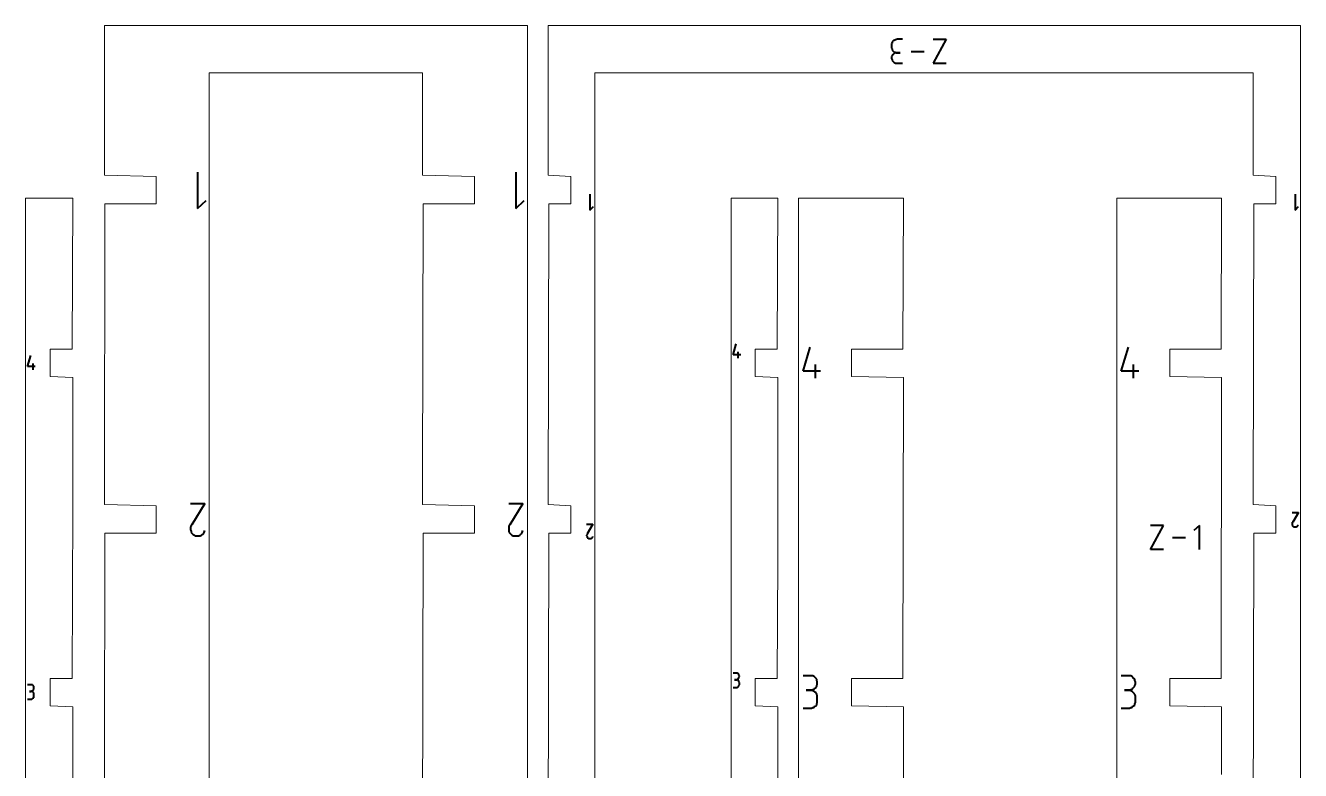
# Model space of a CAD drawing. Header units: centimetres. Extents: x -11.8 to 14.4, y -10.2 to 6.2.
# Drawn here: x -11.85 to -2.01, y 0.45 to 6.19 of the extents above; entities that cross this region are included whole.
import ezdxf

# ---------------------------------------------------------------- set-up
doc = ezdxf.new("R2010")
doc.units = ezdxf.units.CM
doc.header["$MEASUREMENT"] = 0
doc.layers.add('layer 1', color=7, linetype='Continuous')

msp = doc.modelspace()

# ---------------------------------------------------------------- linework, layer by layer
at = {"layer": 'layer 1', "color": 5, "lineweight": 13}
for points in [[(-9.61146, 6.19459), (-9.61146, 6.19459), (-11.24156, 6.19459), (-11.24156, 6.19459)], [(-11.24156, 6.19459), (-11.24156, 6.19459), (-11.24156, 5.03955), (-11.24156, 5.03955)], [(-9.14144, 6.19459), (-9.14144, 6.19459), (-9.61146, 6.19459), (-9.61146, 6.19459)], [(-7.97634, 6.19459), (-7.97634, 6.19459), (-9.14144, 6.19459), (-9.14144, 6.19459)], [(-7.97634, 1.74945), (-7.97634, 1.74945), (-7.97634, 6.19459), (-7.97634, 6.19459)], [(-6.31622, 6.19459), (-6.31622, 6.19459), (-7.81627, 6.19459), (-7.81627, 6.19459)], [(-7.81627, 6.19459), (-7.81627, 6.19459), (-7.81627, 5.03955), (-7.81627, 5.03955)], [(-4.91604, 6.19459), (-4.91604, 6.19459), (-6.31622, 6.19459), (-6.31622, 6.19459)], [(-2.58096, 6.19459), (-2.58096, 6.19459), (-4.91604, 6.19459), (-4.91604, 6.19459)], [(-2.01092, 6.19459), (-2.01092, 6.19459), (-2.58096, 6.19459), (-2.58096, 6.19459)], [(-2.01092, 3.39953), (-2.01092, 3.39953), (-2.01092, 6.19459), (-2.01092, 6.19459)], [(-10.43154, -0.79557), (-10.43154, -0.79557), (-10.43154, 5.82959), (-10.43154, 5.82959)], [(-10.43154, 5.82959), (-10.43154, 5.82959), (-9.84642, 5.82959), (-9.84642, 5.82959)], [(-9.84642, 5.82959), (-9.84642, 5.82959), (-9.61146, 5.82959), (-9.61146, 5.82959)], [(-9.61146, 5.82959), (-9.61146, 5.82959), (-8.78636, 5.82959), (-8.78636, 5.82959)], [(-8.78636, 5.82959), (-8.78636, 5.82959), (-8.78636, 5.03955), (-8.78636, 5.03955)], [(-7.4563, 3.44953), (-7.4563, 3.44953), (-7.4563, 5.82959), (-7.4563, 5.82959)], [(-7.4563, 5.82959), (-7.4563, 5.82959), (-7.01128, 5.82959), (-7.01128, 5.82959)], [(-7.01128, 5.82959), (-7.01128, 5.82959), (-4.91604, 5.82959), (-4.91604, 5.82959)], [(-4.91604, 5.82959), (-4.91604, 5.82959), (-3.74605, 5.82959), (-3.74605, 5.82959)], [(-3.74605, 5.82959), (-3.74605, 5.82959), (-2.3759, 5.82959), (-2.3759, 5.82959)], [(-2.3759, 5.82959), (-2.3759, 5.82959), (-2.3759, 5.03955), (-2.3759, 5.03955)], [(-11.24156, 5.03955), (-11.24156, 5.03955), (-10.84152, 5.02963), (-10.84152, 5.02963)], [(-10.84152, 5.02963), (-10.84152, 5.02963), (-10.84152, 4.81955), (-10.84152, 4.81955)], [(-8.78636, 5.03955), (-8.78636, 5.03955), (-8.38632, 5.02963), (-8.38632, 5.02963)], [(-8.38632, 5.02963), (-8.38632, 5.02963), (-8.38632, 4.81955), (-8.38632, 4.81955)], [(-7.81627, 5.03955), (-7.81627, 5.03955), (-7.64124, 5.02963), (-7.64124, 5.02963)], [(-7.64124, 5.02963), (-7.64124, 5.02963), (-7.64124, 4.81955), (-7.64124, 4.81955)], [(-2.3759, 5.03955), (-2.3759, 5.03955), (-2.20088, 5.02963), (-2.20088, 5.02963)], [(-2.20088, 5.02963), (-2.20088, 5.02963), (-2.20088, 4.81955), (-2.20088, 4.81955)], [(-11.74506, 4.86401), (-11.74506, 4.86401), (-11.84996, 4.86401), (-11.84996, 4.86401)], [(-11.84996, 4.86401), (-11.84996, 4.86401), (-11.84996, -2.50119), (-11.84996, -2.50119)], [(-11.48498, 4.86401), (-11.48498, 4.86401), (-11.74506, 4.86401), (-11.74506, 4.86401)], [(-11.49, 3.69905), (-11.49, 3.69905), (-11.48498, 4.86401), (-11.48498, 4.86401)], [(-6.32454, 4.86401), (-6.32454, 4.86401), (-6.40458, 4.86401), (-6.40458, 4.86401)], [(-6.40458, 4.86401), (-6.40458, 4.86401), (-6.40458, -2.55119), (-6.40458, -2.55119)], [(-6.04462, 4.86401), (-6.04462, 4.86401), (-6.32454, 4.86401), (-6.32454, 4.86401)], [(-6.04964, 3.69905), (-6.04964, 3.69905), (-6.04462, 4.86401), (-6.04462, 4.86401)], [(-5.48952, 4.86401), (-5.48952, 4.86401), (-5.88454, 4.86401), (-5.88454, 4.86401)], [(-5.88454, 4.86401), (-5.88454, 4.86401), (-5.88454, -0.85111), (-5.88454, -0.85111)], [(-5.07452, 4.86401), (-5.07452, 4.86401), (-5.48952, 4.86401), (-5.48952, 4.86401)], [(-5.07955, 3.69905), (-5.07955, 3.69905), (-5.07452, 4.86401), (-5.07452, 4.86401)], [(-3.01434, 4.86401), (-3.01434, 4.86401), (-3.42934, 4.86401), (-3.42934, 4.86401)], [(-3.42934, 4.86401), (-3.42934, 4.86401), (-3.42934, 1.69391), (-3.42934, 1.69391)], [(-2.61932, 4.86401), (-2.61932, 4.86401), (-3.01434, 4.86401), (-3.01434, 4.86401)], [(-2.62434, 3.69905), (-2.62434, 3.69905), (-2.61932, 4.86401), (-2.61932, 4.86401)], [(-11.23654, 4.81955), (-11.23654, 4.81955), (-11.24156, 2.49955), (-11.24156, 2.49955)], [(-10.84152, 4.81955), (-10.84152, 4.81955), (-11.23654, 4.81955), (-11.23654, 4.81955)], [(-8.78134, 4.81955), (-8.78134, 4.81955), (-8.78636, 2.66451), (-8.78636, 2.66451)], [(-8.38632, 4.81955), (-8.38632, 4.81955), (-8.78134, 4.81955), (-8.78134, 4.81955)], [(-7.81124, 4.81955), (-7.81124, 4.81955), (-7.81627, 2.49955), (-7.81627, 2.49955)], [(-7.64124, 4.81955), (-7.64124, 4.81955), (-7.81124, 4.81955), (-7.81124, 4.81955)], [(-2.37088, 4.81955), (-2.37088, 4.81955), (-2.3759, 2.49955), (-2.3759, 2.49955)], [(-2.20088, 4.81955), (-2.20088, 4.81955), (-2.37088, 4.81955), (-2.37088, 4.81955)], [(-11.66, 3.48897), (-11.66, 3.48897), (-11.66, 3.69905), (-11.66, 3.69905)], [(-11.66, 3.69905), (-11.66, 3.69905), (-11.49, 3.69905), (-11.49, 3.69905)], [(-6.21964, 3.48897), (-6.21964, 3.48897), (-6.21964, 3.69905), (-6.21964, 3.69905)], [(-6.21964, 3.69905), (-6.21964, 3.69905), (-6.04964, 3.69905), (-6.04964, 3.69905)], [(-5.47457, 3.48897), (-5.47457, 3.48897), (-5.47457, 3.69905), (-5.47457, 3.69905)], [(-5.47457, 3.69905), (-5.47457, 3.69905), (-5.07955, 3.69905), (-5.07955, 3.69905)], [(-3.01936, 3.48897), (-3.01936, 3.48897), (-3.01936, 3.69905), (-3.01936, 3.69905)], [(-3.01936, 3.69905), (-3.01936, 3.69905), (-2.62434, 3.69905), (-2.62434, 3.69905)], [(-11.48498, 3.47905), (-11.48498, 3.47905), (-11.66, 3.48897), (-11.66, 3.48897)], [(-11.48498, 2.48395), (-11.48498, 2.48395), (-11.48498, 3.47905), (-11.48498, 3.47905)], [(-7.4563, -3.96567), (-7.4563, -3.96567), (-7.4563, 3.44953), (-7.4563, 3.44953)], [(-6.04462, 3.47905), (-6.04462, 3.47905), (-6.21964, 3.48897), (-6.21964, 3.48897)], [(-6.04462, 2.06895), (-6.04462, 2.06895), (-6.04462, 3.47905), (-6.04462, 3.47905)], [(-5.07452, 3.47905), (-5.07452, 3.47905), (-5.47457, 3.48897), (-5.47457, 3.48897)], [(-5.07955, 1.15892), (-5.07955, 1.15892), (-5.07452, 3.47905), (-5.07452, 3.47905)], [(-2.61932, 3.47905), (-2.61932, 3.47905), (-3.01936, 3.48897), (-3.01936, 3.48897)], [(-2.62434, 1.15892), (-2.62434, 1.15892), (-2.61932, 3.47905), (-2.61932, 3.47905)], [(-2.01092, -3.96567), (-2.01092, -3.96567), (-2.01092, 3.39953), (-2.01092, 3.39953)], [(-8.78636, 2.66451), (-8.78636, 2.66451), (-8.78636, 2.49955), (-8.78636, 2.49955)], [(-11.49, 1.15892), (-11.49, 1.15892), (-11.48498, 2.48395), (-11.48498, 2.48395)], [(-11.24156, 2.49955), (-11.24156, 2.49955), (-10.84152, 2.48949), (-10.84152, 2.48949)], [(-10.84152, 2.48949), (-10.84152, 2.48949), (-10.84152, 2.27955), (-10.84152, 2.27955)], [(-8.78636, 2.49955), (-8.78636, 2.49955), (-8.38632, 2.48949), (-8.38632, 2.48949)], [(-8.38632, 2.48949), (-8.38632, 2.48949), (-8.38632, 2.27955), (-8.38632, 2.27955)], [(-7.81627, 2.49955), (-7.81627, 2.49955), (-7.64124, 2.48949), (-7.64124, 2.48949)], [(-7.64124, 2.48949), (-7.64124, 2.48949), (-7.64124, 2.27955), (-7.64124, 2.27955)], [(-2.3759, 2.49955), (-2.3759, 2.49955), (-2.20088, 2.48949), (-2.20088, 2.48949)], [(-2.20088, 2.48949), (-2.20088, 2.48949), (-2.20088, 2.27955), (-2.20088, 2.27955)], [(-11.23654, 2.27955), (-11.23654, 2.27955), (-11.24156, 0.47945), (-11.24156, 0.47945)], [(-10.84152, 2.27955), (-10.84152, 2.27955), (-11.23654, 2.27955), (-11.23654, 2.27955)], [(-8.78134, 2.27955), (-8.78134, 2.27955), (-8.78636, -0.04058), (-8.78636, -0.04058)], [(-8.38632, 2.27955), (-8.38632, 2.27955), (-8.78134, 2.27955), (-8.78134, 2.27955)], [(-7.81124, 2.27955), (-7.81124, 2.27955), (-7.81627, -0.04058), (-7.81627, -0.04058)], [(-7.64124, 2.27955), (-7.64124, 2.27955), (-7.81124, 2.27955), (-7.81124, 2.27955)], [(-2.37088, 2.27955), (-2.37088, 2.27955), (-2.3759, -0.04058), (-2.3759, -0.04058)], [(-2.20088, 2.27955), (-2.20088, 2.27955), (-2.37088, 2.27955), (-2.37088, 2.27955)], [(-6.04964, 1.15892), (-6.04964, 1.15892), (-6.04462, 2.06895), (-6.04462, 2.06895)], [(-7.97634, -3.96567), (-7.97634, -3.96567), (-7.97634, 1.74945), (-7.97634, 1.74945)], [(-3.42934, 1.69391), (-3.42934, 1.69391), (-3.42934, -4.93125), (-3.42934, -4.93125)], [(-11.66, 0.94897), (-11.66, 0.94897), (-11.66, 1.15892), (-11.66, 1.15892)], [(-11.66, 1.15892), (-11.66, 1.15892), (-11.49, 1.15892), (-11.49, 1.15892)], [(-6.21964, 0.94897), (-6.21964, 0.94897), (-6.21964, 1.15892), (-6.21964, 1.15892)], [(-6.21964, 1.15892), (-6.21964, 1.15892), (-6.04964, 1.15892), (-6.04964, 1.15892)], [(-5.47457, 0.94897), (-5.47457, 0.94897), (-5.47457, 1.15892), (-5.47457, 1.15892)], [(-5.47457, 1.15892), (-5.47457, 1.15892), (-5.07955, 1.15892), (-5.07955, 1.15892)], [(-3.01936, 0.94897), (-3.01936, 0.94897), (-3.01936, 1.15892), (-3.01936, 1.15892)], [(-3.01936, 1.15892), (-3.01936, 1.15892), (-2.62434, 1.15892), (-2.62434, 1.15892)], [(-11.48498, 0.93892), (-11.48498, 0.93892), (-11.66, 0.94897), (-11.66, 0.94897)], [(-11.49, -1.38121), (-11.49, -1.38121), (-11.48498, 0.93892), (-11.48498, 0.93892)], [(-6.04462, 0.93892), (-6.04462, 0.93892), (-6.21964, 0.94897), (-6.21964, 0.94897)], [(-6.04964, -1.38121), (-6.04964, -1.38121), (-6.04462, 0.93892), (-6.04462, 0.93892)], [(-5.07452, 0.93892), (-5.07452, 0.93892), (-5.47457, 0.94897), (-5.47457, 0.94897)], [(-5.07955, -1.38121), (-5.07955, -1.38121), (-5.07452, 0.93892), (-5.07452, 0.93892)], [(-2.61932, 0.93892), (-2.61932, 0.93892), (-3.01936, 0.94897), (-3.01936, 0.94897)], [(-2.61932, 0.41889), (-2.61932, 0.41889), (-2.61932, 0.93892), (-2.61932, 0.93892)], [(-11.24156, 0.47945), (-11.24156, 0.47945), (-11.24156, -0.04058), (-11.24156, -0.04058)]]:
    msp.add_open_spline(points, degree=3, dxfattribs=at)
at = {"layer": 'layer 1', "color": 1, "lineweight": 40}
for points in [[(-5.16104, 6.05965), (-5.16104, 6.05965), (-5.16608, 6.05462), (-5.16608, 6.05462)], [(-5.16608, 6.05462), (-5.16608, 6.05462), (-5.16608, 6.0447), (-5.16608, 6.0447)], [(-5.16608, 6.0447), (-5.16608, 6.0447), (-5.16608, 6.02459), (-5.16608, 6.02459)], [(-5.16608, 6.02459), (-5.16608, 6.02459), (-5.16608, 6.02459), (-5.16608, 6.02459)], [(-5.16608, 6.02459), (-5.16608, 6.02459), (-5.16608, 6.01969), (-5.16608, 6.01969)], [(-5.16608, 6.01969), (-5.16608, 6.01969), (-5.16104, 6.01467), (-5.16104, 6.01467)], [(-5.15615, 6.07459), (-5.15615, 6.07459), (-5.16104, 6.0697), (-5.16104, 6.0697)], [(-5.16104, 6.0697), (-5.16104, 6.0697), (-5.16104, 6.05965), (-5.16104, 6.05965)], [(-5.16104, 6.01467), (-5.16104, 6.01467), (-5.16104, 6.00461), (-5.16104, 6.00461)], [(-5.16104, 6.00461), (-5.16104, 6.00461), (-5.15615, 5.99959), (-5.15615, 5.99959)], [(-5.15112, 6.07963), (-5.15112, 6.07963), (-5.15615, 6.07459), (-5.15615, 6.07459)], [(-5.1461, 6.07963), (-5.1461, 6.07963), (-5.15112, 6.07963), (-5.15112, 6.07963)], [(-5.13604, 6.08465), (-5.13604, 6.08465), (-5.1461, 6.07963), (-5.1461, 6.07963)], [(-5.13115, 6.08465), (-5.13115, 6.08465), (-5.13604, 6.08465), (-5.13604, 6.08465)], [(-5.12612, 6.08967), (-5.12612, 6.08967), (-5.13115, 6.08465), (-5.13115, 6.08465)], [(-5.08114, 6.08967), (-5.08114, 6.08967), (-5.12612, 6.08967), (-5.12612, 6.08967)], [(-5.12612, 6.08967), (-5.12612, 6.08967), (-5.12612, 6.08967), (-5.12612, 6.08967)], [(-4.84606, 6.08967), (-4.84606, 6.08967), (-4.74605, 6.08967), (-4.74605, 6.08967)], [(-4.74605, 6.08967), (-4.74605, 6.08967), (-4.84606, 5.9046), (-4.84606, 5.9046)], [(-5.16104, 5.95963), (-5.16104, 5.95963), (-5.16608, 5.95461), (-5.16608, 5.95461)], [(-5.16608, 5.95461), (-5.16608, 5.95461), (-5.16608, 5.94469), (-5.16608, 5.94469)], [(-5.16608, 5.94469), (-5.16608, 5.94469), (-5.16608, 5.94469), (-5.16608, 5.94469)], [(-5.16608, 5.94469), (-5.16608, 5.94469), (-5.16608, 5.93966), (-5.16608, 5.93966)], [(-5.16608, 5.93966), (-5.16608, 5.93966), (-5.16104, 5.92961), (-5.16104, 5.92961)], [(-5.15615, 5.96969), (-5.15615, 5.96969), (-5.16104, 5.96466), (-5.16104, 5.96466)], [(-5.16104, 5.96466), (-5.16104, 5.96466), (-5.16104, 5.95963), (-5.16104, 5.95963)], [(-5.16104, 5.92961), (-5.16104, 5.92961), (-5.16104, 5.92457), (-5.16104, 5.92457)], [(-5.16104, 5.92457), (-5.16104, 5.92457), (-5.15615, 5.91969), (-5.15615, 5.91969)], [(-5.15615, 5.99959), (-5.15615, 5.99959), (-5.15112, 5.99469), (-5.15112, 5.99469)], [(-5.15112, 5.97459), (-5.15112, 5.97459), (-5.15615, 5.96969), (-5.15615, 5.96969)], [(-5.15615, 5.91969), (-5.15615, 5.91969), (-5.15112, 5.91465), (-5.15112, 5.91465)], [(-5.15112, 5.99469), (-5.15112, 5.99469), (-5.1461, 5.98967), (-5.1461, 5.98967)], [(-5.1461, 5.97961), (-5.1461, 5.97961), (-5.15112, 5.97459), (-5.15112, 5.97459)], [(-5.15112, 5.91465), (-5.15112, 5.91465), (-5.1461, 5.90963), (-5.1461, 5.90963)], [(-5.1461, 5.98967), (-5.1461, 5.98967), (-5.13604, 5.98967), (-5.13604, 5.98967)], [(-5.13604, 5.98464), (-5.13604, 5.98464), (-5.1461, 5.97961), (-5.1461, 5.97961)], [(-5.1461, 5.90963), (-5.1461, 5.90963), (-5.13604, 5.9046), (-5.13604, 5.9046)], [(-5.13604, 5.98967), (-5.13604, 5.98967), (-5.13115, 5.98464), (-5.13115, 5.98464)], [(-5.13115, 5.98464), (-5.13115, 5.98464), (-5.13604, 5.98464), (-5.13604, 5.98464)], [(-5.13604, 5.9046), (-5.13604, 5.9046), (-5.13115, 5.9046), (-5.13115, 5.9046)], [(-5.13115, 5.98464), (-5.13115, 5.98464), (-5.12612, 5.98464), (-5.12612, 5.98464)], [(-5.12612, 5.98464), (-5.12612, 5.98464), (-5.13115, 5.98464), (-5.13115, 5.98464)], [(-5.13115, 5.9046), (-5.13115, 5.9046), (-5.12612, 5.9046), (-5.12612, 5.9046)], [(-5.12612, 5.98464), (-5.12612, 5.98464), (-5.10112, 5.98464), (-5.10112, 5.98464)], [(-5.10112, 5.98464), (-5.10112, 5.98464), (-5.12612, 5.98464), (-5.12612, 5.98464)], [(-5.12612, 5.98464), (-5.12612, 5.98464), (-5.12612, 5.98464), (-5.12612, 5.98464)], [(-5.12612, 5.9046), (-5.12612, 5.9046), (-5.08114, 5.9046), (-5.08114, 5.9046)], [(-5.01606, 5.99469), (-5.01606, 5.99469), (-4.91604, 5.99469), (-4.91604, 5.99469)], [(-4.84606, 5.9046), (-4.84606, 5.9046), (-4.74605, 5.9046), (-4.74605, 5.9046)], [(-10.5215, 5.06455), (-10.5215, 5.06455), (-10.5215, 4.78462), (-10.5215, 4.78462)], [(-8.0663, 5.06455), (-8.0663, 5.06455), (-8.0663, 4.78462), (-8.0663, 4.78462)], [(-10.5215, 4.78462), (-10.5215, 4.78462), (-10.45654, 4.84455), (-10.45654, 4.84455)], [(-8.0663, 4.78462), (-8.0663, 4.78462), (-8.00134, 4.84455), (-8.00134, 4.84455)], [(-7.49626, 4.89455), (-7.49626, 4.89455), (-7.49626, 4.76954), (-7.49626, 4.76954)], [(-2.05086, 4.89455), (-2.05086, 4.89455), (-2.05086, 4.76954), (-2.05086, 4.76954)], [(-7.49626, 4.76954), (-7.49626, 4.76954), (-7.46622, 4.79957), (-7.46622, 4.79957)], [(-2.05086, 4.76954), (-2.05086, 4.76954), (-2.02586, 4.79957), (-2.02586, 4.79957)], [(-6.38964, 3.65407), (-6.38964, 3.65407), (-6.36463, 3.73901), (-6.36463, 3.73901)], [(-11.83502, 3.56399), (-11.83502, 3.56399), (-11.81002, 3.64905), (-11.81002, 3.64905)], [(-6.32958, 3.65407), (-6.32958, 3.65407), (-6.38964, 3.65407), (-6.38964, 3.65407)], [(-6.34955, 3.62907), (-6.34955, 3.62907), (-6.34955, 3.67908), (-6.34955, 3.67908)], [(-5.84962, 3.52906), (-5.84962, 3.52906), (-5.79458, 3.71401), (-5.79458, 3.71401)], [(-3.39442, 3.52906), (-3.39442, 3.52906), (-3.33938, 3.71401), (-3.33938, 3.71401)], [(-11.77496, 3.56399), (-11.77496, 3.56399), (-11.83502, 3.56399), (-11.83502, 3.56399)], [(-11.79004, 3.53898), (-11.79004, 3.53898), (-11.79004, 3.58899), (-11.79004, 3.58899)], [(-5.7545, 3.47403), (-5.7545, 3.47403), (-5.7545, 3.57907), (-5.7545, 3.57907)], [(-3.29943, 3.47403), (-3.29943, 3.47403), (-3.29943, 3.57907), (-3.29943, 3.57907)], [(-5.71455, 3.52906), (-5.71455, 3.52906), (-5.84962, 3.52906), (-5.84962, 3.52906)], [(-3.25934, 3.52906), (-3.25934, 3.52906), (-3.39442, 3.52906), (-3.39442, 3.52906)], [(-10.57654, 2.50947), (-10.57654, 2.50947), (-10.46646, 2.50947), (-10.46646, 2.50947)], [(-10.46646, 2.50947), (-10.46646, 2.50947), (-10.56648, 2.3445), (-10.56648, 2.3445)], [(-8.12133, 2.50947), (-8.12133, 2.50947), (-8.01126, 2.50947), (-8.01126, 2.50947)], [(-8.01126, 2.50947), (-8.01126, 2.50947), (-8.11128, 2.3445), (-8.11128, 2.3445)], [(-2.07587, 2.43949), (-2.07587, 2.43949), (-2.02586, 2.43949), (-2.02586, 2.43949)], [(-2.07084, 2.36447), (-2.07084, 2.36447), (-2.07587, 2.36447), (-2.07587, 2.36447)], [(-2.07587, 2.36447), (-2.07587, 2.36447), (-2.07587, 2.36447), (-2.07587, 2.36447)], [(-2.07587, 2.36447), (-2.07587, 2.36447), (-2.07587, 2.36447), (-2.07587, 2.36447)], [(-2.07587, 2.36447), (-2.07587, 2.36447), (-2.07587, 2.36447), (-2.07587, 2.36447)], [(-2.07587, 2.36447), (-2.07587, 2.36447), (-2.07587, 2.36447), (-2.07587, 2.36447)], [(-2.07587, 2.36447), (-2.07587, 2.36447), (-2.07587, 2.35945), (-2.07587, 2.35945)], [(-2.02586, 2.43949), (-2.02586, 2.43949), (-2.07084, 2.36447), (-2.07084, 2.36447)], [(-2.07084, 2.36447), (-2.07084, 2.36447), (-2.07084, 2.36447), (-2.07084, 2.36447)], [(-2.07084, 2.36447), (-2.07084, 2.36447), (-2.07084, 2.36447), (-2.07084, 2.36447)], [(-2.07084, 2.36447), (-2.07084, 2.36447), (-2.07084, 2.36447), (-2.07084, 2.36447)], [(-2.07084, 2.36447), (-2.07084, 2.36447), (-2.07084, 2.36447), (-2.07084, 2.36447)], [(-2.07084, 2.36447), (-2.07084, 2.36447), (-2.07084, 2.36447), (-2.07084, 2.36447)], [(-2.07084, 2.36447), (-2.07084, 2.36447), (-2.07084, 2.36447), (-2.07084, 2.36447)], [(-10.5715, 2.33445), (-10.5715, 2.33445), (-10.57654, 2.32453), (-10.57654, 2.32453)], [(-10.57654, 2.32453), (-10.57654, 2.32453), (-10.57654, 2.31447), (-10.57654, 2.31447)], [(-10.57654, 2.31447), (-10.57654, 2.31447), (-10.57654, 2.30455), (-10.57654, 2.30455)], [(-10.57654, 2.30455), (-10.57654, 2.30455), (-10.5715, 2.29449), (-10.5715, 2.29449)], [(-10.56648, 2.3445), (-10.56648, 2.3445), (-10.5715, 2.3445), (-10.5715, 2.3445)], [(-10.5715, 2.3445), (-10.5715, 2.3445), (-10.5715, 2.33947), (-10.5715, 2.33947)], [(-10.5715, 2.33947), (-10.5715, 2.33947), (-10.5715, 2.33947), (-10.5715, 2.33947)], [(-10.5715, 2.33947), (-10.5715, 2.33947), (-10.5715, 2.33947), (-10.5715, 2.33947)], [(-10.5715, 2.33947), (-10.5715, 2.33947), (-10.5715, 2.33947), (-10.5715, 2.33947)], [(-10.5715, 2.33947), (-10.5715, 2.33947), (-10.5715, 2.33445), (-10.5715, 2.33445)], [(-10.5715, 2.29449), (-10.5715, 2.29449), (-10.5715, 2.28444), (-10.5715, 2.28444)], [(-10.5715, 2.28444), (-10.5715, 2.28444), (-10.56648, 2.27955), (-10.56648, 2.27955)], [(-10.56648, 2.3445), (-10.56648, 2.3445), (-10.56648, 2.3445), (-10.56648, 2.3445)], [(-10.56648, 2.3445), (-10.56648, 2.3445), (-10.56648, 2.3445), (-10.56648, 2.3445)], [(-10.56648, 2.3445), (-10.56648, 2.3445), (-10.56648, 2.3445), (-10.56648, 2.3445)], [(-10.56648, 2.3445), (-10.56648, 2.3445), (-10.56648, 2.3445), (-10.56648, 2.3445)], [(-10.56648, 2.3445), (-10.56648, 2.3445), (-10.56648, 2.3445), (-10.56648, 2.3445)], [(-10.56648, 2.3445), (-10.56648, 2.3445), (-10.56648, 2.3445), (-10.56648, 2.3445)], [(-10.56648, 2.27955), (-10.56648, 2.27955), (-10.55656, 2.26949), (-10.55656, 2.26949)], [(-10.55656, 2.26949), (-10.55656, 2.26949), (-10.5465, 2.26447), (-10.5465, 2.26447)], [(-10.5465, 2.26447), (-10.5465, 2.26447), (-10.5465, 2.26447), (-10.5465, 2.26447)], [(-10.5465, 2.26447), (-10.5465, 2.26447), (-10.54148, 2.25943), (-10.54148, 2.25943)], [(-10.50152, 2.25943), (-10.50152, 2.25943), (-10.49147, 2.26447), (-10.49147, 2.26447)], [(-10.49147, 2.26447), (-10.49147, 2.26447), (-10.48644, 2.26949), (-10.48644, 2.26949)], [(-10.48644, 2.26949), (-10.48644, 2.26949), (-10.47652, 2.27452), (-10.47652, 2.27452)], [(-10.47652, 2.27452), (-10.47652, 2.27452), (-10.4715, 2.28444), (-10.4715, 2.28444)], [(-10.4715, 2.28444), (-10.4715, 2.28444), (-10.46646, 2.29952), (-10.46646, 2.29952)], [(-8.1163, 2.33947), (-8.1163, 2.33947), (-8.12133, 2.33445), (-8.12133, 2.33445)], [(-8.12133, 2.33445), (-8.12133, 2.33445), (-8.12133, 2.32453), (-8.12133, 2.32453)], [(-8.12133, 2.32453), (-8.12133, 2.32453), (-8.12133, 2.31447), (-8.12133, 2.31447)], [(-8.12133, 2.31447), (-8.12133, 2.31447), (-8.12133, 2.30455), (-8.12133, 2.30455)], [(-8.12133, 2.30455), (-8.12133, 2.30455), (-8.12133, 2.29449), (-8.12133, 2.29449)], [(-8.12133, 2.29449), (-8.12133, 2.29449), (-8.1163, 2.28444), (-8.1163, 2.28444)], [(-8.11128, 2.3445), (-8.11128, 2.3445), (-8.1163, 2.3445), (-8.1163, 2.3445)], [(-8.1163, 2.3445), (-8.1163, 2.3445), (-8.1163, 2.3445), (-8.1163, 2.3445)], [(-8.1163, 2.3445), (-8.1163, 2.3445), (-8.1163, 2.3445), (-8.1163, 2.3445)], [(-8.1163, 2.3445), (-8.1163, 2.3445), (-8.1163, 2.3445), (-8.1163, 2.3445)], [(-8.1163, 2.3445), (-8.1163, 2.3445), (-8.1163, 2.3445), (-8.1163, 2.3445)], [(-8.1163, 2.3445), (-8.1163, 2.3445), (-8.1163, 2.3445), (-8.1163, 2.3445)], [(-8.1163, 2.3445), (-8.1163, 2.3445), (-8.1163, 2.33947), (-8.1163, 2.33947)], [(-8.1163, 2.33947), (-8.1163, 2.33947), (-8.1163, 2.33947), (-8.1163, 2.33947)], [(-8.1163, 2.33947), (-8.1163, 2.33947), (-8.1163, 2.33947), (-8.1163, 2.33947)], [(-8.1163, 2.33947), (-8.1163, 2.33947), (-8.1163, 2.33947), (-8.1163, 2.33947)], [(-8.1163, 2.28444), (-8.1163, 2.28444), (-8.11128, 2.27955), (-8.11128, 2.27955)], [(-8.11128, 2.3445), (-8.11128, 2.3445), (-8.11128, 2.3445), (-8.11128, 2.3445)], [(-8.11128, 2.27955), (-8.11128, 2.27955), (-8.10136, 2.26949), (-8.10136, 2.26949)], [(-8.10136, 2.26949), (-8.10136, 2.26949), (-8.09633, 2.26447), (-8.09633, 2.26447)], [(-8.09633, 2.26447), (-8.09633, 2.26447), (-8.09633, 2.26447), (-8.09633, 2.26447)], [(-8.09633, 2.26447), (-8.09633, 2.26447), (-8.08628, 2.25943), (-8.08628, 2.25943)], [(-8.04632, 2.25943), (-8.04632, 2.25943), (-8.03627, 2.26447), (-8.03627, 2.26447)], [(-8.03627, 2.26447), (-8.03627, 2.26447), (-8.03138, 2.26949), (-8.03138, 2.26949)], [(-8.03138, 2.26949), (-8.03138, 2.26949), (-8.02132, 2.27452), (-8.02132, 2.27452)], [(-8.02132, 2.27452), (-8.02132, 2.27452), (-8.0163, 2.28444), (-8.0163, 2.28444)], [(-8.0163, 2.28444), (-8.0163, 2.28444), (-8.01126, 2.29952), (-8.01126, 2.29952)], [(-7.52126, 2.34953), (-7.52126, 2.34953), (-7.47125, 2.34953), (-7.47125, 2.34953)], [(-7.51623, 2.26949), (-7.51623, 2.26949), (-7.52126, 2.26447), (-7.52126, 2.26447)], [(-7.52126, 2.26447), (-7.52126, 2.26447), (-7.52126, 2.26447), (-7.52126, 2.26447)], [(-7.52126, 2.26447), (-7.52126, 2.26447), (-7.52126, 2.25943), (-7.52126, 2.25943)], [(-7.47125, 2.34953), (-7.47125, 2.34953), (-7.51623, 2.27452), (-7.51623, 2.27452)], [(-7.51623, 2.27452), (-7.51623, 2.27452), (-7.51623, 2.27452), (-7.51623, 2.27452)], [(-7.51623, 2.27452), (-7.51623, 2.27452), (-7.51623, 2.27452), (-7.51623, 2.27452)], [(-7.51623, 2.27452), (-7.51623, 2.27452), (-7.51623, 2.27452), (-7.51623, 2.27452)], [(-7.51623, 2.27452), (-7.51623, 2.27452), (-7.51623, 2.27452), (-7.51623, 2.27452)], [(-7.51623, 2.27452), (-7.51623, 2.27452), (-7.51623, 2.27452), (-7.51623, 2.27452)], [(-7.51623, 2.27452), (-7.51623, 2.27452), (-7.51623, 2.27452), (-7.51623, 2.27452)], [(-7.51623, 2.27452), (-7.51623, 2.27452), (-7.51623, 2.27452), (-7.51623, 2.27452)], [(-7.51623, 2.27452), (-7.51623, 2.27452), (-7.51623, 2.27452), (-7.51623, 2.27452)], [(-7.51623, 2.27452), (-7.51623, 2.27452), (-7.51623, 2.27452), (-7.51623, 2.27452)], [(-7.51623, 2.27452), (-7.51623, 2.27452), (-7.51623, 2.27452), (-7.51623, 2.27452)], [(-7.51623, 2.27452), (-7.51623, 2.27452), (-7.51623, 2.27452), (-7.51623, 2.27452)], [(-7.51623, 2.27452), (-7.51623, 2.27452), (-7.51623, 2.26949), (-7.51623, 2.26949)], [(-3.16938, 2.15402), (-3.16938, 2.15402), (-3.06938, 2.33897), (-3.06938, 2.33897)], [(-3.06938, 2.33897), (-3.06938, 2.33897), (-3.16938, 2.33897), (-3.16938, 2.33897)], [(-2.78931, 2.33897), (-2.78931, 2.33897), (-2.83429, 2.29901), (-2.83429, 2.29901)], [(-2.78931, 2.15402), (-2.78931, 2.15402), (-2.78931, 2.33897), (-2.78931, 2.33897)], [(-2.07587, 2.35945), (-2.07587, 2.35945), (-2.07587, 2.35455), (-2.07587, 2.35455)], [(-2.07587, 2.35455), (-2.07587, 2.35455), (-2.07587, 2.35455), (-2.07587, 2.35455)], [(-2.07587, 2.35455), (-2.07587, 2.35455), (-2.07587, 2.34953), (-2.07587, 2.34953)], [(-2.07587, 2.34953), (-2.07587, 2.34953), (-2.07587, 2.3445), (-2.07587, 2.3445)], [(-2.07587, 2.3445), (-2.07587, 2.3445), (-2.07587, 2.33947), (-2.07587, 2.33947)], [(-2.07587, 2.33947), (-2.07587, 2.33947), (-2.07084, 2.33445), (-2.07084, 2.33445)], [(-2.07084, 2.33445), (-2.07084, 2.33445), (-2.06582, 2.33445), (-2.06582, 2.33445)], [(-2.06582, 2.33445), (-2.06582, 2.33445), (-2.06582, 2.32955), (-2.06582, 2.32955)], [(-2.06582, 2.32955), (-2.06582, 2.32955), (-2.06582, 2.32955), (-2.06582, 2.32955)], [(-2.06582, 2.32955), (-2.06582, 2.32955), (-2.06092, 2.32955), (-2.06092, 2.32955)], [(-2.06092, 2.32955), (-2.06092, 2.32955), (-2.05589, 2.32955), (-2.05589, 2.32955)], [(-2.05589, 2.32955), (-2.05589, 2.32955), (-2.05086, 2.32955), (-2.05086, 2.32955)], [(-2.05086, 2.32955), (-2.05086, 2.32955), (-2.04584, 2.32955), (-2.04584, 2.32955)], [(-2.04584, 2.32955), (-2.04584, 2.32955), (-2.04082, 2.32955), (-2.04082, 2.32955)], [(-2.04082, 2.32955), (-2.04082, 2.32955), (-2.03592, 2.33445), (-2.03592, 2.33445)], [(-2.04082, 2.32955), (-2.04082, 2.32955), (-2.04082, 2.32955), (-2.04082, 2.32955)], [(-2.03592, 2.33445), (-2.03592, 2.33445), (-2.03089, 2.33445), (-2.03089, 2.33445)], [(-2.03089, 2.33947), (-2.03089, 2.33947), (-2.02586, 2.3445), (-2.02586, 2.3445)], [(-2.03089, 2.33445), (-2.03089, 2.33445), (-2.03089, 2.33947), (-2.03089, 2.33947)], [(-10.54148, 2.25943), (-10.54148, 2.25943), (-10.53156, 2.25943), (-10.53156, 2.25943)], [(-10.53156, 2.25943), (-10.53156, 2.25943), (-10.5215, 2.25943), (-10.5215, 2.25943)], [(-10.5215, 2.25943), (-10.5215, 2.25943), (-10.51144, 2.25943), (-10.51144, 2.25943)], [(-10.51144, 2.25943), (-10.51144, 2.25943), (-10.50152, 2.25943), (-10.50152, 2.25943)], [(-8.08628, 2.25943), (-8.08628, 2.25943), (-8.07636, 2.25943), (-8.07636, 2.25943)], [(-8.07636, 2.25943), (-8.07636, 2.25943), (-8.0663, 2.25943), (-8.0663, 2.25943)], [(-8.0663, 2.25943), (-8.0663, 2.25943), (-8.05638, 2.25943), (-8.05638, 2.25943)], [(-8.05638, 2.25943), (-8.05638, 2.25943), (-8.04632, 2.25943), (-8.04632, 2.25943)], [(-7.52126, 2.25943), (-7.52126, 2.25943), (-7.51623, 2.25454), (-7.51623, 2.25454)], [(-7.51623, 2.25454), (-7.51623, 2.25454), (-7.51623, 2.24951), (-7.51623, 2.24951)], [(-7.51623, 2.24951), (-7.51623, 2.24951), (-7.51623, 2.24449), (-7.51623, 2.24449)], [(-7.51623, 2.24449), (-7.51623, 2.24449), (-7.51134, 2.24449), (-7.51134, 2.24449)], [(-7.51134, 2.24449), (-7.51134, 2.24449), (-7.50631, 2.23946), (-7.50631, 2.23946)], [(-7.50631, 2.23946), (-7.50631, 2.23946), (-7.50631, 2.23946), (-7.50631, 2.23946)], [(-7.50631, 2.23946), (-7.50631, 2.23946), (-7.50128, 2.23946), (-7.50128, 2.23946)], [(-7.50128, 2.23946), (-7.50128, 2.23946), (-7.50128, 2.23946), (-7.50128, 2.23946)], [(-7.50128, 2.23946), (-7.50128, 2.23946), (-7.49626, 2.23946), (-7.49626, 2.23946)], [(-7.49626, 2.23946), (-7.49626, 2.23946), (-7.49122, 2.23946), (-7.49122, 2.23946)], [(-7.49122, 2.23946), (-7.49122, 2.23946), (-7.48633, 2.23946), (-7.48633, 2.23946)], [(-7.48633, 2.23946), (-7.48633, 2.23946), (-7.4813, 2.23946), (-7.4813, 2.23946)], [(-7.4813, 2.23946), (-7.4813, 2.23946), (-7.4813, 2.24449), (-7.4813, 2.24449)], [(-7.4813, 2.24449), (-7.4813, 2.24449), (-7.47628, 2.24449), (-7.47628, 2.24449)], [(-7.47628, 2.24449), (-7.47628, 2.24449), (-7.47125, 2.24951), (-7.47125, 2.24951)], [(-7.47125, 2.24951), (-7.47125, 2.24951), (-7.47125, 2.25454), (-7.47125, 2.25454)], [(-2.89938, 2.24398), (-2.89938, 2.24398), (-2.99939, 2.24398), (-2.99939, 2.24398)], [(-3.06938, 2.15402), (-3.06938, 2.15402), (-3.16938, 2.15402), (-3.16938, 2.15402)], [(-6.36463, 1.19887), (-6.36463, 1.19887), (-6.38964, 1.19887), (-6.38964, 1.19887)], [(-6.3596, 1.19887), (-6.3596, 1.19887), (-6.36463, 1.19887), (-6.36463, 1.19887)], [(-6.35458, 1.19887), (-6.35458, 1.19887), (-6.3596, 1.19887), (-6.3596, 1.19887)], [(-6.34955, 1.19398), (-6.34955, 1.19398), (-6.35458, 1.19887), (-6.35458, 1.19887)], [(-6.35458, 1.19887), (-6.35458, 1.19887), (-6.35458, 1.19887), (-6.35458, 1.19887)], [(-6.34466, 1.19398), (-6.34466, 1.19398), (-6.34955, 1.19398), (-6.34955, 1.19398)], [(-6.34466, 1.18895), (-6.34466, 1.18895), (-6.34466, 1.19398), (-6.34466, 1.19398)], [(-6.34466, 1.18393), (-6.34466, 1.18393), (-6.34466, 1.18895), (-6.34466, 1.18895)], [(-6.33962, 1.1789), (-6.33962, 1.1789), (-6.34466, 1.18393), (-6.34466, 1.18393)], [(-11.81002, 1.10891), (-11.81002, 1.10891), (-11.83502, 1.10891), (-11.83502, 1.10891)], [(-11.80499, 1.10891), (-11.80499, 1.10891), (-11.81002, 1.10891), (-11.81002, 1.10891)], [(-11.79996, 1.10891), (-11.79996, 1.10891), (-11.80499, 1.10891), (-11.80499, 1.10891)], [(-11.79506, 1.10891), (-11.79506, 1.10891), (-11.79996, 1.10891), (-11.79996, 1.10891)], [(-11.79506, 1.10389), (-11.79506, 1.10389), (-11.79506, 1.10891), (-11.79506, 1.10891)], [(-11.79004, 1.10389), (-11.79004, 1.10389), (-11.79506, 1.10389), (-11.79506, 1.10389)], [(-11.785, 1.09886), (-11.785, 1.09886), (-11.79004, 1.10389), (-11.79004, 1.10389)], [(-11.785, 1.09397), (-11.785, 1.09397), (-11.785, 1.09886), (-11.785, 1.09886)], [(-11.785, 1.08894), (-11.785, 1.08894), (-11.785, 1.09397), (-11.785, 1.09397)], [(-11.785, 1.08391), (-11.785, 1.08391), (-11.785, 1.08894), (-11.785, 1.08894)], [(-11.785, 1.07889), (-11.785, 1.07889), (-11.785, 1.08391), (-11.785, 1.08391)], [(-11.785, 1.08391), (-11.785, 1.08391), (-11.785, 1.08391), (-11.785, 1.08391)], [(-11.785, 1.08391), (-11.785, 1.08391), (-11.785, 1.08391), (-11.785, 1.08391)], [(-6.38964, 1.08894), (-6.38964, 1.08894), (-6.36463, 1.08894), (-6.36463, 1.08894)], [(-6.36463, 1.14887), (-6.36463, 1.14887), (-6.37958, 1.14887), (-6.37958, 1.14887)], [(-6.37958, 1.14887), (-6.37958, 1.14887), (-6.36463, 1.14887), (-6.36463, 1.14887)], [(-6.3596, 1.14887), (-6.3596, 1.14887), (-6.36463, 1.14887), (-6.36463, 1.14887)], [(-6.36463, 1.14887), (-6.36463, 1.14887), (-6.36463, 1.14887), (-6.36463, 1.14887)], [(-6.36463, 1.14887), (-6.36463, 1.14887), (-6.3596, 1.14887), (-6.3596, 1.14887)], [(-6.36463, 1.08894), (-6.36463, 1.08894), (-6.36463, 1.08894), (-6.36463, 1.08894)], [(-6.36463, 1.08894), (-6.36463, 1.08894), (-6.3596, 1.08894), (-6.3596, 1.08894)], [(-6.3596, 1.14887), (-6.3596, 1.14887), (-6.35458, 1.15389), (-6.35458, 1.15389)], [(-6.35458, 1.14887), (-6.35458, 1.14887), (-6.3596, 1.14887), (-6.3596, 1.14887)], [(-6.3596, 1.08894), (-6.3596, 1.08894), (-6.35458, 1.08894), (-6.35458, 1.08894)], [(-6.35458, 1.15389), (-6.35458, 1.15389), (-6.34955, 1.15892), (-6.34955, 1.15892)], [(-6.35458, 1.15389), (-6.35458, 1.15389), (-6.35458, 1.15389), (-6.35458, 1.15389)], [(-6.34955, 1.14397), (-6.34955, 1.14397), (-6.35458, 1.14887), (-6.35458, 1.14887)], [(-6.35458, 1.14887), (-6.35458, 1.14887), (-6.35458, 1.14887), (-6.35458, 1.14887)], [(-6.35458, 1.08894), (-6.35458, 1.08894), (-6.35458, 1.09397), (-6.35458, 1.09397)], [(-6.35458, 1.09397), (-6.35458, 1.09397), (-6.34955, 1.09397), (-6.34955, 1.09397)], [(-6.34955, 1.15892), (-6.34955, 1.15892), (-6.34466, 1.15892), (-6.34466, 1.15892)], [(-6.34466, 1.14397), (-6.34466, 1.14397), (-6.34955, 1.14397), (-6.34955, 1.14397)], [(-6.34955, 1.09397), (-6.34955, 1.09397), (-6.34466, 1.09886), (-6.34466, 1.09886)], [(-6.34466, 1.16897), (-6.34466, 1.16897), (-6.33962, 1.17387), (-6.33962, 1.17387)], [(-6.34466, 1.16395), (-6.34466, 1.16395), (-6.34466, 1.16897), (-6.34466, 1.16897)], [(-6.34466, 1.15892), (-6.34466, 1.15892), (-6.34466, 1.16395), (-6.34466, 1.16395)], [(-6.34466, 1.13895), (-6.34466, 1.13895), (-6.34466, 1.14397), (-6.34466, 1.14397)], [(-6.34466, 1.13392), (-6.34466, 1.13392), (-6.34466, 1.13895), (-6.34466, 1.13895)], [(-6.33962, 1.12889), (-6.33962, 1.12889), (-6.34466, 1.13392), (-6.34466, 1.13392)], [(-6.34466, 1.10389), (-6.34466, 1.10389), (-6.33962, 1.10891), (-6.33962, 1.10891)], [(-6.34466, 1.09886), (-6.34466, 1.09886), (-6.34466, 1.10389), (-6.34466, 1.10389)], [(-6.34466, 1.09886), (-6.34466, 1.09886), (-6.34466, 1.09886), (-6.34466, 1.09886)], [(-6.33962, 1.17387), (-6.33962, 1.17387), (-6.33962, 1.1789), (-6.33962, 1.1789)], [(-6.33962, 1.17387), (-6.33962, 1.17387), (-6.33962, 1.17387), (-6.33962, 1.17387)], [(-6.33962, 1.17387), (-6.33962, 1.17387), (-6.33962, 1.17387), (-6.33962, 1.17387)], [(-6.33962, 1.12387), (-6.33962, 1.12387), (-6.33962, 1.12889), (-6.33962, 1.12889)], [(-6.33962, 1.11395), (-6.33962, 1.11395), (-6.33962, 1.12387), (-6.33962, 1.12387)], [(-6.33962, 1.12387), (-6.33962, 1.12387), (-6.33962, 1.12387), (-6.33962, 1.12387)], [(-6.33962, 1.10891), (-6.33962, 1.10891), (-6.33962, 1.11395), (-6.33962, 1.11395)], [(-5.79458, 1.1789), (-5.79458, 1.1789), (-5.84962, 1.1789), (-5.84962, 1.1789)], [(-5.78453, 1.1789), (-5.78453, 1.1789), (-5.79458, 1.1789), (-5.79458, 1.1789)], [(-5.77461, 1.1789), (-5.77461, 1.1789), (-5.78453, 1.1789), (-5.78453, 1.1789)], [(-5.76456, 1.17387), (-5.76456, 1.17387), (-5.77461, 1.1789), (-5.77461, 1.1789)], [(-5.75953, 1.16897), (-5.75953, 1.16897), (-5.76456, 1.17387), (-5.76456, 1.17387)], [(-5.76456, 1.07386), (-5.76456, 1.07386), (-5.75953, 1.08391), (-5.75953, 1.08391)], [(-5.7496, 1.15892), (-5.7496, 1.15892), (-5.75953, 1.16897), (-5.75953, 1.16897)], [(-5.75953, 1.08391), (-5.75953, 1.08391), (-5.7496, 1.08894), (-5.7496, 1.08894)], [(-5.74458, 1.15389), (-5.74458, 1.15389), (-5.7496, 1.15892), (-5.7496, 1.15892)], [(-5.7496, 1.08894), (-5.7496, 1.08894), (-5.74458, 1.09886), (-5.74458, 1.09886)], [(-5.74458, 1.14397), (-5.74458, 1.14397), (-5.74458, 1.15389), (-5.74458, 1.15389)], [(-5.73956, 1.13392), (-5.73956, 1.13392), (-5.74458, 1.14397), (-5.74458, 1.14397)], [(-5.74458, 1.10389), (-5.74458, 1.10389), (-5.73956, 1.11395), (-5.73956, 1.11395)], [(-5.74458, 1.09886), (-5.74458, 1.09886), (-5.74458, 1.10389), (-5.74458, 1.10389)], [(-5.73956, 1.12387), (-5.73956, 1.12387), (-5.73956, 1.13392), (-5.73956, 1.13392)], [(-5.73956, 1.11395), (-5.73956, 1.11395), (-5.73956, 1.12387), (-5.73956, 1.12387)], [(-5.73956, 1.12387), (-5.73956, 1.12387), (-5.73956, 1.12387), (-5.73956, 1.12387)], [(-3.33938, 1.1789), (-3.33938, 1.1789), (-3.39442, 1.1789), (-3.39442, 1.1789)], [(-3.32932, 1.1789), (-3.32932, 1.1789), (-3.33938, 1.1789), (-3.33938, 1.1789)], [(-3.3194, 1.1789), (-3.3194, 1.1789), (-3.32932, 1.1789), (-3.32932, 1.1789)], [(-3.30935, 1.17387), (-3.30935, 1.17387), (-3.3194, 1.1789), (-3.3194, 1.1789)], [(-3.30432, 1.16897), (-3.30432, 1.16897), (-3.30935, 1.17387), (-3.30935, 1.17387)], [(-3.30935, 1.07386), (-3.30935, 1.07386), (-3.30432, 1.08391), (-3.30432, 1.08391)], [(-3.29943, 1.15892), (-3.29943, 1.15892), (-3.30432, 1.16897), (-3.30432, 1.16897)], [(-3.30432, 1.08391), (-3.30432, 1.08391), (-3.29943, 1.08894), (-3.29943, 1.08894)], [(-3.28938, 1.15389), (-3.28938, 1.15389), (-3.29943, 1.15892), (-3.29943, 1.15892)], [(-3.29943, 1.08894), (-3.29943, 1.08894), (-3.28938, 1.09886), (-3.28938, 1.09886)], [(-3.28938, 1.14397), (-3.28938, 1.14397), (-3.28938, 1.15389), (-3.28938, 1.15389)], [(-3.28434, 1.13392), (-3.28434, 1.13392), (-3.28938, 1.14397), (-3.28938, 1.14397)], [(-3.28938, 1.10389), (-3.28938, 1.10389), (-3.28434, 1.11395), (-3.28434, 1.11395)], [(-3.28938, 1.09886), (-3.28938, 1.09886), (-3.28938, 1.10389), (-3.28938, 1.10389)], [(-3.28434, 1.12387), (-3.28434, 1.12387), (-3.28434, 1.13392), (-3.28434, 1.13392)], [(-3.28434, 1.11395), (-3.28434, 1.11395), (-3.28434, 1.12387), (-3.28434, 1.12387)], [(-3.28434, 1.12387), (-3.28434, 1.12387), (-3.28434, 1.12387), (-3.28434, 1.12387)], [(-11.83502, 0.99898), (-11.83502, 0.99898), (-11.81002, 0.99898), (-11.81002, 0.99898)], [(-11.81002, 1.05891), (-11.81002, 1.05891), (-11.82007, 1.05891), (-11.82007, 1.05891)], [(-11.82007, 1.05891), (-11.82007, 1.05891), (-11.81002, 1.05891), (-11.81002, 1.05891)], [(-11.80499, 1.05891), (-11.80499, 1.05891), (-11.81002, 1.05891), (-11.81002, 1.05891)], [(-11.81002, 1.05891), (-11.81002, 1.05891), (-11.81002, 1.05891), (-11.81002, 1.05891)], [(-11.81002, 1.05891), (-11.81002, 1.05891), (-11.80499, 1.05891), (-11.80499, 1.05891)], [(-11.81002, 0.99898), (-11.81002, 0.99898), (-11.81002, 0.99898), (-11.81002, 0.99898)], [(-11.81002, 0.99898), (-11.81002, 0.99898), (-11.80499, 0.99898), (-11.80499, 0.99898)], [(-11.80499, 1.05891), (-11.80499, 1.05891), (-11.79996, 1.06393), (-11.79996, 1.06393)], [(-11.79996, 1.05891), (-11.79996, 1.05891), (-11.80499, 1.05891), (-11.80499, 1.05891)], [(-11.80499, 0.99898), (-11.80499, 0.99898), (-11.79996, 0.99898), (-11.79996, 0.99898)], [(-11.79996, 1.06393), (-11.79996, 1.06393), (-11.79506, 1.06393), (-11.79506, 1.06393)], [(-11.79506, 1.05891), (-11.79506, 1.05891), (-11.79996, 1.05891), (-11.79996, 1.05891)], [(-11.79996, 0.99898), (-11.79996, 0.99898), (-11.79506, 1.00387), (-11.79506, 1.00387)], [(-11.79506, 1.06393), (-11.79506, 1.06393), (-11.79506, 1.06897), (-11.79506, 1.06897)], [(-11.79506, 1.06897), (-11.79506, 1.06897), (-11.79004, 1.06897), (-11.79004, 1.06897)], [(-11.79506, 1.05388), (-11.79506, 1.05388), (-11.79506, 1.05891), (-11.79506, 1.05891)], [(-11.79004, 1.05388), (-11.79004, 1.05388), (-11.79506, 1.05388), (-11.79506, 1.05388)], [(-11.79506, 1.00387), (-11.79506, 1.00387), (-11.79004, 1.00891), (-11.79004, 1.00891)], [(-11.79506, 1.00387), (-11.79506, 1.00387), (-11.79506, 1.00387), (-11.79506, 1.00387)], [(-11.79004, 1.06897), (-11.79004, 1.06897), (-11.785, 1.07386), (-11.785, 1.07386)], [(-11.785, 1.04899), (-11.785, 1.04899), (-11.79004, 1.05388), (-11.79004, 1.05388)], [(-11.79004, 1.00891), (-11.79004, 1.00891), (-11.785, 1.00891), (-11.785, 1.00891)], [(-11.785, 1.07386), (-11.785, 1.07386), (-11.785, 1.07889), (-11.785, 1.07889)], [(-11.785, 1.04396), (-11.785, 1.04396), (-11.785, 1.04899), (-11.785, 1.04899)], [(-11.785, 1.03893), (-11.785, 1.03893), (-11.785, 1.04396), (-11.785, 1.04396)], [(-11.785, 1.03391), (-11.785, 1.03391), (-11.785, 1.03893), (-11.785, 1.03893)], [(-11.785, 1.02399), (-11.785, 1.02399), (-11.785, 1.03391), (-11.785, 1.03391)], [(-11.785, 1.03391), (-11.785, 1.03391), (-11.785, 1.03391), (-11.785, 1.03391)], [(-11.785, 1.01896), (-11.785, 1.01896), (-11.785, 1.02399), (-11.785, 1.02399)], [(-11.785, 1.01393), (-11.785, 1.01393), (-11.785, 1.01896), (-11.785, 1.01896)], [(-11.785, 1.00891), (-11.785, 1.00891), (-11.785, 1.01393), (-11.785, 1.01393)], [(-5.79458, 1.06897), (-5.79458, 1.06897), (-5.82462, 1.06897), (-5.82462, 1.06897)], [(-5.82462, 1.06897), (-5.82462, 1.06897), (-5.79458, 1.06897), (-5.79458, 1.06897)], [(-5.78453, 1.06897), (-5.78453, 1.06897), (-5.79458, 1.06897), (-5.79458, 1.06897)], [(-5.79458, 1.06897), (-5.79458, 1.06897), (-5.79458, 1.06897), (-5.79458, 1.06897)], [(-5.79458, 1.06897), (-5.79458, 1.06897), (-5.78453, 1.06897), (-5.78453, 1.06897)], [(-5.78453, 1.06897), (-5.78453, 1.06897), (-5.77461, 1.07386), (-5.77461, 1.07386)], [(-5.77461, 1.06393), (-5.77461, 1.06393), (-5.78453, 1.06897), (-5.78453, 1.06897)], [(-5.77461, 1.07386), (-5.77461, 1.07386), (-5.76456, 1.07386), (-5.76456, 1.07386)], [(-5.76456, 1.05891), (-5.76456, 1.05891), (-5.77461, 1.06393), (-5.77461, 1.06393)], [(-5.75953, 1.05388), (-5.75953, 1.05388), (-5.76456, 1.05891), (-5.76456, 1.05891)], [(-5.7496, 1.04899), (-5.7496, 1.04899), (-5.75953, 1.05388), (-5.75953, 1.05388)], [(-5.74458, 1.03893), (-5.74458, 1.03893), (-5.7496, 1.04899), (-5.7496, 1.04899)], [(-5.74458, 1.03391), (-5.74458, 1.03391), (-5.74458, 1.03893), (-5.74458, 1.03893)], [(-5.73956, 1.02399), (-5.73956, 1.02399), (-5.74458, 1.03391), (-5.74458, 1.03391)], [(-5.73956, 1.01393), (-5.73956, 1.01393), (-5.73956, 1.02399), (-5.73956, 1.02399)], [(-5.73956, 0.9839), (-5.73956, 0.9839), (-5.73956, 1.01393), (-5.73956, 1.01393)], [(-5.73956, 1.01393), (-5.73956, 1.01393), (-5.73956, 1.01393), (-5.73956, 1.01393)], [(-3.33938, 1.06897), (-3.33938, 1.06897), (-3.36941, 1.06897), (-3.36941, 1.06897)], [(-3.36941, 1.06897), (-3.36941, 1.06897), (-3.33938, 1.06897), (-3.33938, 1.06897)], [(-3.32932, 1.06897), (-3.32932, 1.06897), (-3.33938, 1.06897), (-3.33938, 1.06897)], [(-3.33938, 1.06897), (-3.33938, 1.06897), (-3.33938, 1.06897), (-3.33938, 1.06897)], [(-3.33938, 1.06897), (-3.33938, 1.06897), (-3.32932, 1.06897), (-3.32932, 1.06897)], [(-3.32932, 1.06897), (-3.32932, 1.06897), (-3.3194, 1.07386), (-3.3194, 1.07386)], [(-3.3194, 1.06393), (-3.3194, 1.06393), (-3.32932, 1.06897), (-3.32932, 1.06897)], [(-3.3194, 1.07386), (-3.3194, 1.07386), (-3.30935, 1.07386), (-3.30935, 1.07386)], [(-3.30935, 1.05891), (-3.30935, 1.05891), (-3.3194, 1.06393), (-3.3194, 1.06393)], [(-3.30432, 1.05388), (-3.30432, 1.05388), (-3.30935, 1.05891), (-3.30935, 1.05891)], [(-3.29943, 1.04899), (-3.29943, 1.04899), (-3.30432, 1.05388), (-3.30432, 1.05388)], [(-3.28938, 1.03893), (-3.28938, 1.03893), (-3.29943, 1.04899), (-3.29943, 1.04899)], [(-3.28938, 1.03391), (-3.28938, 1.03391), (-3.28938, 1.03893), (-3.28938, 1.03893)], [(-3.28434, 1.02399), (-3.28434, 1.02399), (-3.28938, 1.03391), (-3.28938, 1.03391)], [(-3.28434, 1.01393), (-3.28434, 1.01393), (-3.28434, 1.02399), (-3.28434, 1.02399)], [(-3.28434, 0.9839), (-3.28434, 0.9839), (-3.28434, 1.01393), (-3.28434, 1.01393)], [(-3.28434, 1.01393), (-3.28434, 1.01393), (-3.28434, 1.01393), (-3.28434, 1.01393)], [(-5.84962, 0.92887), (-5.84962, 0.92887), (-5.79458, 0.92887), (-5.79458, 0.92887)], [(-5.79458, 0.92887), (-5.79458, 0.92887), (-5.79458, 0.92887), (-5.79458, 0.92887)], [(-5.79458, 0.92887), (-5.79458, 0.92887), (-5.78453, 0.92887), (-5.78453, 0.92887)], [(-5.78453, 0.92887), (-5.78453, 0.92887), (-5.77461, 0.93389), (-5.77461, 0.93389)], [(-5.77461, 0.93389), (-5.77461, 0.93389), (-5.76456, 0.93389), (-5.76456, 0.93389)], [(-5.76456, 0.93389), (-5.76456, 0.93389), (-5.75953, 0.94395), (-5.75953, 0.94395)], [(-5.75953, 0.94395), (-5.75953, 0.94395), (-5.7496, 0.94897), (-5.7496, 0.94897)], [(-5.7496, 0.94897), (-5.7496, 0.94897), (-5.74458, 0.95387), (-5.74458, 0.95387)], [(-5.74458, 0.96393), (-5.74458, 0.96393), (-5.73956, 0.97398), (-5.73956, 0.97398)], [(-5.74458, 0.95387), (-5.74458, 0.95387), (-5.74458, 0.96393), (-5.74458, 0.96393)], [(-5.73956, 0.97398), (-5.73956, 0.97398), (-5.73956, 0.9839), (-5.73956, 0.9839)], [(-3.39442, 0.92887), (-3.39442, 0.92887), (-3.33938, 0.92887), (-3.33938, 0.92887)], [(-3.33938, 0.92887), (-3.33938, 0.92887), (-3.33938, 0.92887), (-3.33938, 0.92887)], [(-3.33938, 0.92887), (-3.33938, 0.92887), (-3.32932, 0.92887), (-3.32932, 0.92887)], [(-3.32932, 0.92887), (-3.32932, 0.92887), (-3.3194, 0.93389), (-3.3194, 0.93389)], [(-3.3194, 0.93389), (-3.3194, 0.93389), (-3.30935, 0.93389), (-3.30935, 0.93389)], [(-3.30935, 0.93389), (-3.30935, 0.93389), (-3.30432, 0.94395), (-3.30432, 0.94395)], [(-3.30432, 0.94395), (-3.30432, 0.94395), (-3.29943, 0.94897), (-3.29943, 0.94897)], [(-3.29943, 0.94897), (-3.29943, 0.94897), (-3.28938, 0.95387), (-3.28938, 0.95387)], [(-3.28938, 0.96393), (-3.28938, 0.96393), (-3.28434, 0.97398), (-3.28434, 0.97398)], [(-3.28938, 0.95387), (-3.28938, 0.95387), (-3.28938, 0.96393), (-3.28938, 0.96393)], [(-3.28434, 0.97398), (-3.28434, 0.97398), (-3.28434, 0.9839), (-3.28434, 0.9839)]]:
    msp.add_open_spline(points, degree=3, dxfattribs=at)

doc.saveas('drawing.dxf')
